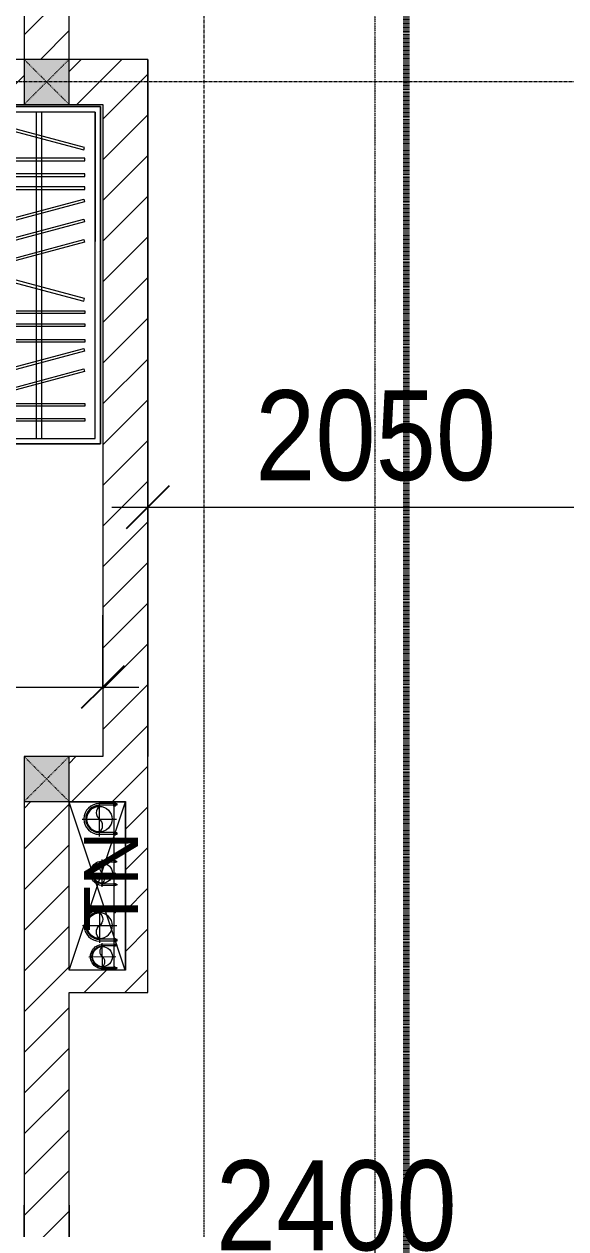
# Model space of a CAD drawing. Header units: millimetres. Extents: x 1591 to 239055, y -15958 to 83255.
# Drawn here: x 137732 to 140141, y 56636 to 61994 of the extents above; entities that cross this region are included whole.
import ezdxf

# ---------------------------------------------------------------- set-up
doc = ezdxf.new("R2010")
doc.units = ezdxf.units.MM
for name, pattern in [('1 NÉT CALL OUT', [6, 3, -3]), ('Dash', [6, 3, -3]), ('Dash Dot 3_16_', [7.9375, 4.7625, -1.5875, 0, -1.5875]), ('Grid Line', [22.225, 12.7, -3.175, 3.175, -3.175]), ('IMPORT-CENTER _2_', [40.64, 25.4, -5.08, 5.08, -5.08])]:
    doc.linetypes.add(name, pattern=pattern)
for name, color, linetype, lineweight in [('0-1', 250, 'Continuous', 5), ('0-2', 7, 'Continuous', 9), ('A-ANNO-DIMS', 211, 'Continuous', 9), ('A-ANNO-DIMS-160', 211, 'Continuous', 9), ('A-DETL-3', 90, '1 NÉT CALL OUT', 100), ('A-FLOR', 192, 'Continuous', 9), ('A-FLOR-1', 7, 'Continuous', 9), ('A-WALL-3', 113, 'Continuous', 18), ('A-WALL-PATT-2', 111, 'Continuous', 9), ('G-ANNO-SYMB-1', 111, 'Dash Dot 3_16_', 18), ('G-ANNO-TEXT-1', 7, 'Continuous', 9), ('G-IMPT', 8, 'Continuous', 9), ('G-IMPT-2', 8, 'IMPORT-CENTER _2_', 9), ('I-FURN-1', 254, 'Continuous', 9), ('M-EQPM', 50, 'Continuous', 9), ('S-COLS', 52, 'Continuous', 9), ('S-COLS-5', 52, 'Continuous', 18), ('S-COLS-HDLN', 52, 'Dash', 9), ('S-GRID-1', 1, 'Grid Line', 9)]:
    doc.layers.add(name, color=color, linetype=linetype, lineweight=lineweight)
doc.styles.add('Arial_11', font='arial_0.ttf', dxfattribs={"height": 240})
doc.styles.add('UTM Avo', font='UTM Avo.ttf', dxfattribs={"width": 0.9, "height": 400})
doc.dimstyles.new('1_Dim_chi_tiet_2_5', dxfattribs={"dimscale": 304.8, "dimtxt": 399.720379, "dimasz": 0.629921, "dimexe": 0.524934, "dimexo": 0.0625, "dimgap": 0.052493, "dimtad": 1, "dimdec": 0, "dimrnd": 5, "dimzin": 0, "dimdsep": 46, "dimtxsty": 'UTM Avo', "dimblk1": 'OBLIQUE', "dimblk2": 'OBLIQUE', "dimsah": 1, "dimcen": 0.09, "dimdle": 0.524934, "dimazin": 0, "dimtfac": 1, "dimtdec": 4, "dimtix": 1, "dimtmove": 0, "dimatfit": 3, "dimfxl": 1.049869, "dimfxlon": 1, "dimtvp": 1, "dimtolj": 1, "dimtzin": 0, "dimarcsym": 2})
doc.dimstyles.new('1_Dim_chi_tiet_2_5_1', dxfattribs={"dimscale": 304.8, "dimtxt": 399.720379, "dimasz": 0.629921, "dimexe": 0.524934, "dimexo": 0.0625, "dimgap": 0.052493, "dimtad": 1, "dimdec": 0, "dimrnd": 5, "dimzin": 0, "dimdsep": 46, "dimtxsty": 'UTM Avo', "dimblk1": 'OBLIQUE', "dimblk2": 'OBLIQUE', "dimsah": 1, "dimcen": 0.09, "dimdle": 0.524934, "dimazin": 0, "dimtfac": 1, "dimtdec": 4, "dimtix": 1, "dimtmove": 0, "dimatfit": 3, "dimfxl": 1.049869, "dimfxlon": 1, "dimtvp": 1, "dimtolj": 1, "dimtzin": 0, "dimarcsym": 2})
pattern_1 = [(45, (95879.7, 0), (-90.50967, 90.50967), [])]

# ---------------------------------------------------------------- blocks, each defined once
blk = doc.blocks.new('NCV_TKTC_KET CAU_rvt-1-TKCS_MB TẦNG 6-8')
at = {"layer": 'A-FLOR-1'}
blk.add_line((42052.6, 58534.9), (42302.6, 58534.9), dxfattribs=at)
blk = doc.blocks.new('TU QUAN AO-SUITE ROOM_3 - TU QUAN AO-SUITE ROOM_3-901193-TKCS_MB TẦNG 6-8')
at = {"layer": 'I-FURN-1'}
for p, q in [((-550, 1500), (0, 1500)), ((-550, 0), (-550, 1500)), ((0, 1500), (-550, 1500)), ((-550, 1500), (-550, 0)), ((-24, 1476), (-526, 1476)), ((-526, 1476), (-526, 600)), ((-526, 1476), (-526, 24)), ((-287, 576), (-287, 1476)), ((-263, 576), (-263, 1476)), ((-24, 24), (-24, 1476)), ((0, 1500), (0, 0)), ((0, 0), (0, 1500)), ((-480.1, 1386.9), (-480.1, 1398.9)), ((-480.1, 1398.9), (-50.1, 1398.9)), ((-480.1, 1386.9), (-480.1, 1398.9)), ((-50.1, 1398.9), (-50.1, 1386.9)), ((-50.1, 1386.9), (-480.1, 1386.9)), ((-480.1, 1320.5), (-480.1, 1332.5)), ((-480.1, 1332.5), (-50.1, 1332.5)), ((-480.1, 1320.5), (-480.1, 1332.5)), ((-50.1, 1320.5), (-480.1, 1320.5)), ((-478.3, 1178.1), (-61.3, 1289.9)), ((-61.3, 1289.9), (-58.2, 1278.3)), ((-50.1, 1332.5), (-50.1, 1320.5)), ((-58.2, 1278.3), (-475.2, 1166.5)), ((-478.3, 1086.9), (-61.3, 1198.6)), ((-58.2, 1187.1), (-475.2, 1075.3)), ((-61.3, 1198.6), (-58.2, 1187.1)), ((-475.2, 1166.5), (-478.3, 1178.1)), ((-475.2, 1075.3), (-478.3, 1086.9)), ((-480.1, 1035.3), (-480.1, 1047.3)), ((-480.1, 1047.3), (-50.1, 1047.3)), ((-480.1, 1035.3), (-480.1, 1047.3)), ((-50.1, 1035.3), (-480.1, 1035.3)), ((-50.1, 1047.3), (-50.1, 1035.3)), ((-480.1, 965.8), (-480.1, 977.8)), ((-480.1, 977.8), (-50.1, 977.8)), ((-480.1, 965.8), (-480.1, 977.8)), ((-50.1, 965.8), (-480.1, 965.8)), ((-50.1, 977.8), (-50.1, 965.8)), ((-480.1, 908.6), (-480.1, 920.6)), ((-480.1, 920.6), (-50.1, 920.6)), ((-480.1, 908.6), (-480.1, 920.6)), ((-50.1, 920.6), (-50.1, 908.6)), ((-50.1, 908.6), (-480.1, 908.6)), ((-475.2, 865.5), (-478.3, 853.9)), ((-58.2, 753.7), (-475.2, 865.5)), ((-478.3, 853.9), (-61.3, 742.1)), ((-61.3, 742.1), (-58.2, 753.7)), ((-478.3, 603.1), (-61.3, 714.9)), ((-58.2, 703.3), (-475.2, 591.5)), ((-61.3, 714.9), (-58.2, 703.3)), ((-526, 24), (-526, 600)), ((-478.3, 511.9), (-61.3, 623.6)), ((-475.2, 591.5), (-478.3, 603.1)), ((-58.2, 612.1), (-475.2, 500.3)), ((-61.3, 623.6), (-58.2, 612.1)), ((-550, 24), (-550, 576)), ((-287, 24), (-287, 576)), ((-263, 24), (-263, 576)), ((-478.3, 423.1), (-61.3, 534.9)), ((-475.2, 500.3), (-478.3, 511.9)), ((-58.2, 523.3), (-475.2, 411.5)), ((-61.3, 534.9), (-58.2, 523.3)), ((-475.2, 411.5), (-478.3, 423.1)), ((-480.1, 368.4), (-480.1, 356.4)), ((-50.1, 368.4), (-480.1, 368.4)), ((-480.1, 356.4), (-50.1, 356.4)), ((-50.1, 356.4), (-50.1, 368.4)), ((-480.1, 311.2), (-480.1, 299.2)), ((-50.1, 311.2), (-480.1, 311.2)), ((-480.1, 299.2), (-50.1, 299.2)), ((-50.1, 299.2), (-50.1, 311.2)), ((-480.1, 241.7), (-480.1, 229.7)), ((-50.1, 241.7), (-480.1, 241.7)), ((-480.1, 229.7), (-50.1, 229.7)), ((-50.1, 229.7), (-50.1, 241.7)), ((-475.2, 192.7), (-478.3, 181.1)), ((-478.3, 181.1), (-61.3, 69.4)), ((-58.2, 80.9), (-475.2, 192.7)), ((-61.3, 69.4), (-58.2, 80.9)), ((-526, 24), (-24, 24)), ((0, 0), (-550, 0)), ((-550, 0), (0, 0))]:
    blk.add_line(p, q, dxfattribs=at)
blk = doc.blocks.new('NCV_TKTC_TANG 6 - 8_rvt-2-TKCS_MB TẦNG 6-8')
at = {"layer": 'I-FURN-1', "rotation": 180}
blk.add_blockref('TU QUAN AO-SUITE ROOM_3 - TU QUAN AO-SUITE ROOM_3-901193-TKCS_MB TẦNG 6-8', (41642.6, 61626.9), dxfattribs=at)
blk = doc.blocks.new('G1_SOF - BO TRU - 200x200-3056268-TKCS_MB TẦNG 6-8')
at = {"layer": 'S-COLS'}
blk.add_hatch(color=256, dxfattribs=at).paths.add_polyline_path([(100, -100), (100, 100), (-100, 100), (-100, -100)])
at = {"layer": 'S-COLS-5'}
for p, q in [((100, 100), (-100, 100)), ((-100, 100), (-100, -100)), ((100, -100), (100, 100)), ((-100, -100), (100, -100))]:
    blk.add_line(p, q, dxfattribs=at)
at = {"layer": 'S-COLS-HDLN'}
for p, q in [((100, 100), (-100, -100)), ((-100, 100), (100, -100))]:
    blk.add_line(p, q, dxfattribs=at)
blk = doc.blocks.new('TKTC_XREF_251221_MB TANG 2-7 - TKTC_XREF_260130_MB TANG 2-5_dwg_$cc-4746802-TKCS_MB TẦNG 6-8')
at = {"layer": 'G-IMPT-2'}
for p, q in [((0, -0.673), (0, 0.673)), ((-0.673, 0), (0.673, 0))]:
    blk.add_line(p, q, dxfattribs=at)
at = {"layer": 'M-EQPM'}
blk.add_circle((0, 0), 0.5, dxfattribs=at)
for centre, radius, start, end in [((0, 0), 0.5, 90, 270), ((0.188, 0.25), 0.313, 126.8699, 233.1301), ((-0.188, -0.25), 0.313, 306.8699, 53.1301)]:
    blk.add_arc(centre, radius, start, end, dxfattribs=at)
blk = doc.blocks.new('TKTC_XREF_251221_MB TANG 2-7 - TKTC_XREF_260130_MB TANG 2-5_dwg_CUM U_DN100-4746799-TKCS_MB TẦNG 6-8')
at = {"layer": 'G-IMPT'}
blk.add_hatch(color=256, dxfattribs=at).paths.add_polyline_path([(0, 61), (15.8, 58.9), (30.5, 52.8), (43.1, 43.1), (52.8, 30.5), (58.9, 15.8), (61, 0), (58.9, -15.8), (52.8, -30.5), (43.1, -43.1), (30.5, -52.8), (15.8, -58.9), (0, -61), (0, -57), (14.8, -55.1), (28.5, -49.4), (40.3, -40.3), (49.4, -28.5), (55.1, -14.8), (57, 0), (55.1, 14.8), (49.4, 28.5), (40.3, 40.3), (28.5, 49.4), (14.8, 55.1), (0, 57)])
for p, q in [((-72.7, 69.3), (-72.7, 60.7)), ((-66.9, 67.9), (-71.7, 67.9)), ((-65, 69), (0, 69)), ((-79.1, 66.6), (-79.1, 63.4)), ((-76.6, 66.6), (-76.6, 63.4)), ((-74.6, 66.6), (-74.6, 63.4)), ((-66.9, 62.1), (-71.7, 62.1)), ((-79.1, -63.4), (-79.1, -66.6)), ((-76.6, -63.4), (-76.6, -66.6)), ((-74.6, -63.4), (-74.6, -66.6)), ((-72.7, -60.7), (-72.7, -69.3)), ((-66.9, -62.1), (-71.7, -62.1)), ((-66.9, -67.9), (-71.7, -67.9)), ((-65, -69), (0, -69))]:
    blk.add_line(p, q, dxfattribs=at)
at = {"layer": 'G-IMPT', "flags": 128}
for points in [[(-71.7, 59.2), (-66.9, 59.2), (-66.9, 70.8), (-71.7, 70.8)], [(-66.9, 70.8), (-66.9, 72.7), (-65, 72.7), (-65, 57.3), (-66.9, 57.3), (-66.9, 59.2)], [(-72.7, 67.6), (-78.1, 67.6), (-78.1, 62.4), (-72.7, 62.4)], [(-65, 61), (0, 61), (0, 57)], [(-72.7, -62.4), (-78.1, -62.4), (-78.1, -67.6), (-72.7, -67.6)], [(-71.7, -70.8), (-66.9, -70.8), (-66.9, -59.2), (-71.7, -59.2)], [(-66.9, -59.2), (-66.9, -57.3), (-65, -57.3), (-65, -72.7), (-66.9, -72.7), (-66.9, -70.8)], [(-65, -61), (0, -61), (0, -57)]]:
    blk.add_lwpolyline(points, dxfattribs=at)
at = {"layer": 'G-IMPT'}
for centre, radius, start, end in [((-71.1, 69.3), 1.56, 112.61986, 247.38014), ((-67.9, 65), 4.8, 143.1301, 216.8699), ((0, 0), 69, 270, 90), ((-78.1, 66.6), 0.96, 90, 180), ((-78.1, 63.4), 0.96, 180, 270), ((-71.1, 60.7), 1.56, 112.61986, 247.38014), ((0, 0), 61, 270, 90), ((0, 0), 57, 270, 90), ((-78.1, -63.4), 0.96, 90, 180), ((-78.1, -66.6), 0.96, 180, 270), ((-71.1, -60.7), 1.56, 112.61986, 247.38014), ((-67.9, -65), 4.8, 143.1301, 216.8699), ((-71.1, -69.3), 1.56, 112.61986, 247.38014)]:
    blk.add_arc(centre, radius, start, end, dxfattribs=at)
blk = doc.blocks.new('TKTC_XREF_251221_MB TANG 2-7 - TKTC_XREF_260130_MB TANG 2-5_dwg_$cc-4746807-TKCS_MB TẦNG 6-8')
at = {"layer": 'G-IMPT-2'}
for p, q in [((0, -0.673), (0, 0.673)), ((-0.673, 0), (0.673, 0))]:
    blk.add_line(p, q, dxfattribs=at)
at = {"layer": 'M-EQPM'}
blk.add_circle((0, 0), 0.5, dxfattribs=at)
for centre, radius, start, end in [((0, 0), 0.5, 90, 270), ((0.188, 0.25), 0.313, 126.8699, 233.1301), ((-0.188, -0.25), 0.313, 306.8699, 53.1301)]:
    blk.add_arc(centre, radius, start, end, dxfattribs=at)
blk = doc.blocks.new('TKTC_XREF_251221_MB TANG 2-7 - TKTC_XREF_260130_MB TANG 2-5_dwg_CUM U_DN100-4746796-TKCS_MB TẦNG 6-8')
at = {"layer": 'G-IMPT'}
blk.add_hatch(color=256, dxfattribs=at).paths.add_polyline_path([(0, 61), (0, 57), (14.8, 55.1), (28.5, 49.4), (40.3, 40.3), (49.4, 28.5), (55.1, 14.8), (57, 0), (55.1, -14.8), (49.4, -28.5), (40.3, -40.3), (28.5, -49.4), (14.8, -55.1), (0, -57), (0, -61), (15.8, -58.9), (30.5, -52.8), (43.1, -43.1), (52.8, -30.5), (58.9, -15.8), (61, 0), (58.9, 15.8), (52.8, 30.5), (43.1, 43.1), (30.5, 52.8), (15.8, 58.9)])
for p, q in [((-79.1, 66.6), (-79.1, 63.4)), ((-76.6, 66.6), (-76.6, 63.4)), ((-74.6, 66.6), (-74.6, 63.4)), ((-72.7, 69.3), (-72.7, 60.7)), ((-66.9, 67.9), (-71.7, 67.9)), ((-66.9, 62.1), (-71.7, 62.1)), ((-65, 69), (0, 69)), ((-79.1, -63.4), (-79.1, -66.6)), ((-76.6, -63.4), (-76.6, -66.6)), ((-74.6, -63.4), (-74.6, -66.6)), ((-72.7, -60.7), (-72.7, -69.3)), ((-66.9, -62.1), (-71.7, -62.1)), ((-66.9, -67.9), (-71.7, -67.9)), ((-65, -69), (0, -69))]:
    blk.add_line(p, q, dxfattribs=at)
at = {"layer": 'G-IMPT', "flags": 128}
for points in [[(-72.7, 67.6), (-78.1, 67.6), (-78.1, 62.4), (-72.7, 62.4)], [(-71.7, 59.2), (-66.9, 59.2), (-66.9, 70.8), (-71.7, 70.8)], [(-66.9, 70.8), (-66.9, 72.7), (-65, 72.7), (-65, 57.3), (-66.9, 57.3), (-66.9, 59.2)], [(-65, 61), (0, 61), (0, 57)], [(-72.7, -62.4), (-78.1, -62.4), (-78.1, -67.6), (-72.7, -67.6)], [(-71.7, -70.8), (-66.9, -70.8), (-66.9, -59.2), (-71.7, -59.2)], [(-66.9, -59.2), (-66.9, -57.3), (-65, -57.3), (-65, -72.7), (-66.9, -72.7), (-66.9, -70.8)], [(-65, -61), (0, -61), (0, -57)]]:
    blk.add_lwpolyline(points, dxfattribs=at)
at = {"layer": 'G-IMPT'}
for centre, radius, start, end in [((-78.1, 66.6), 0.96, 90, 180), ((-78.1, 63.4), 0.96, 180, 270), ((-71.1, 69.3), 1.56, 112.6199, 247.3801), ((-67.9, 65), 4.8, 143.1301, 216.8699), ((-71.1, 60.7), 1.56, 112.6199, 247.3801), ((0, 0), 69, 270, 90), ((0, 0), 61, 270, 90), ((0, 0), 57, 270, 90), ((-78.1, -63.4), 0.96, 90, 180), ((-78.1, -66.6), 0.96, 180, 270), ((-71.1, -60.7), 1.56, 112.6199, 247.3801), ((-67.9, -65), 4.8, 143.1301, 216.8699), ((-71.1, -69.3), 1.56, 112.6199, 247.3801)]:
    blk.add_arc(centre, radius, start, end, dxfattribs=at)
blk = doc.blocks.new('TKTC_XREF_251221_MB TANG 2-7 - TKTC_XREF_260130_MB TANG 2-5_dwg_$cc-4746806-TKCS_MB TẦNG 6-8')
at = {"layer": 'G-IMPT-2'}
for p, q in [((0, -0.673), (0, 0.673)), ((-0.673, 0), (0.673, 0))]:
    blk.add_line(p, q, dxfattribs=at)
at = {"layer": 'M-EQPM'}
blk.add_circle((0, 0), 0.5, dxfattribs=at)
for centre, radius, start, end in [((0, 0), 0.5, 90, 270), ((0.188, 0.25), 0.313, 126.8699, 233.1301), ((-0.188, -0.25), 0.313, 306.8699, 53.1301)]:
    blk.add_arc(centre, radius, start, end, dxfattribs=at)
blk = doc.blocks.new('TKTC_XREF_251221_MB TANG 2-7 - TKTC_XREF_260130_MB TANG 2-5_dwg_$cc-V144-TKCS_MB TẦNG 6-8')
at = {"layer": 'G-IMPT-2'}
for p, q in [((0, -0.666), (0, 0.673)), ((-0.673, 0), (0.673, 0))]:
    blk.add_line(p, q, dxfattribs=at)
at = {"layer": 'M-EQPM'}
blk.add_circle((0, 0), 0.5, dxfattribs=at)
for centre, radius, start, end in [((0, 0), 0.5, 90, 270), ((0.188, 0.25), 0.313, 126.8699, 233.1301), ((-0.188, -0.25), 0.313, 306.8699, 53.1301)]:
    blk.add_arc(centre, radius, start, end, dxfattribs=at)
blk = doc.blocks.new('TKTC_XREF_251221_MB TANG 2-7 - TKTC_XREF_251221_MB TANG 2-7-2039446-TKCS_MB TẦNG 6-8')
at = {"layer": 'M-EQPM'}
for p, q in [((8600.5, 41298.6), (8649.7, 41298.3)), ((8600.5, 40550), (8600.5, 41298.6)), ((8649.7, 41298.3), (8649.7, 40549.8))]:
    blk.add_line(p, q, dxfattribs=at)
for name, p, xscale, yscale, zscale, rotation in [('TKTC_XREF_251221_MB TANG 2-7 - TKTC_XREF_260130_MB TANG 2-5_dwg_$cc-4746807-TKCS_MB TẦNG 6-8', (8534.6, 41221.3), 113.7150000000092, 113.7150000000092, 113.7150000000092, 0.04476088158440977), ('TKTC_XREF_251221_MB TANG 2-7 - TKTC_XREF_260130_MB TANG 2-5_dwg_CUM U_DN100-4746796-TKCS_MB TẦNG 6-8', (8534.6, 41222.2), 0.9975000000000005, 0.9975000000000005, 0.9975000000000005, 180.0467435561312), ('TKTC_XREF_251221_MB TANG 2-7 - TKTC_XREF_260130_MB TANG 2-5_dwg_$cc-4746802-TKCS_MB TẦNG 6-8', (8547.2, 40981.1), 90.0000000000512, 90.0000000000512, 90.0000000000512, 0.419778997776333), ('TKTC_XREF_251221_MB TANG 2-7 - TKTC_XREF_260130_MB TANG 2-5_dwg_CUM U_DN100-4746796-TKCS_MB TẦNG 6-8', (8535.4, 40747.9), 0.9974999999999966, 0.9974999999999966, 0.9974999999999966, 180.0467435564899), ('TKTC_XREF_251221_MB TANG 2-7 - TKTC_XREF_260130_MB TANG 2-5_dwg_$cc-V144-TKCS_MB TẦNG 6-8', (8547.6, 40609.9), 90.0000000000512, 90.0000000000512, 90.0000000000512, 0.419778997776333)]:
    blk.add_blockref(name, p, dxfattribs=dict(xscale=xscale, yscale=yscale, zscale=zscale, rotation=rotation))
at = {"extrusion": (0, 0, -1)}
for name, p, xscale, yscale, zscale, rotation in [('TKTC_XREF_251221_MB TANG 2-7 - TKTC_XREF_260130_MB TANG 2-5_dwg_CUM U_DN100-4746799-TKCS_MB TẦNG 6-8', (-8549.1, 40981.1), 0.7894736842105242, 0.7894736842105242, -0.7894736842105241, 359.5802210006287), ('TKTC_XREF_251221_MB TANG 2-7 - TKTC_XREF_260130_MB TANG 2-5_dwg_$cc-4746806-TKCS_MB TẦNG 6-8', (-8535.4, 40747.9), 113.7150000000092, 113.7150000000092, -113.7150000000092, 179.9532564459116), ('TKTC_XREF_251221_MB TANG 2-7 - TKTC_XREF_260130_MB TANG 2-5_dwg_CUM U_DN100-4746799-TKCS_MB TẦNG 6-8', (-8549.5, 40609.9), 0.7894736842105242, 0.7894736842105242, -0.7894736842105241, 359.5802210006287)]:
    blk.add_blockref(name, p, dxfattribs=dict(at, xscale=xscale, yscale=yscale, zscale=zscale, rotation=rotation))
blk = doc.blocks.new('DIMBLOCK54-TKCS_MB TẦNG 6-8')
at = {"layer": 'A-ANNO-DIMS-160'}
for p, q in [((138282.3, 60165.9), (138282.3, 59685.9)), ((138282.3, 59845.9), (138282.3, 60165.9)), ((140332.3, 60165.9), (140332.3, 59685.9)), ((140332.3, 59845.9), (140332.3, 60165.9)), ((138122.3, 59845.9), (140492.3, 59845.9))]:
    blk.add_line(p, q, dxfattribs=at)
at = {"layer": 'A-ANNO-DIMS-160', "lineweight": 25}
for p, q in [((138282.3, 59845.9), (138378.3, 59941.9)), ((140332.3, 59845.9), (140428.3, 59941.9)), ((138282.3, 59845.9), (138186.3, 59749.9)), ((140332.3, 59845.9), (140236.3, 59749.9))]:
    blk.add_line(p, q, dxfattribs=at)
at = {"layer": 'A-ANNO-DIMS-160', "color": 0, "insert": (138759.5, 60365.5), "char_height": 400, "width": 1314.636, "attachment_point": 1, "line_spacing_factor": 1.110334, "style": 'UTM Avo'}
blk.add_mtext('2050', dxfattribs=at)
blk = doc.blocks.new('_Oblique')
at = {"color": 0, "linetype": 'ByBlock', "lineweight": -2}
blk.add_line((-0.5, -0.5), (0.5, 0.5), dxfattribs=at)
blk = doc.blocks.new('DIMBLOCK55-TKCS_MB TẦNG 6-8')
at = {"layer": 'A-ANNO-DIMS-160'}
for p, q in [((137932.3, 56741.3), (137932.3, 56261.3)), ((137932.3, 56421.3), (137932.3, 56741.3)), ((140332.3, 56741.3), (140332.3, 56261.3)), ((140332.3, 56421.3), (140332.3, 56741.3)), ((137772.3, 56421.3), (140492.3, 56421.3))]:
    blk.add_line(p, q, dxfattribs=at)
at = {"layer": 'A-ANNO-DIMS-160', "lineweight": 25}
for p, q in [((137932.3, 56421.3), (138028.3, 56517.3)), ((140332.3, 56421.3), (140428.3, 56517.3)), ((137932.3, 56421.3), (137836.3, 56325.3)), ((140332.3, 56421.3), (140236.3, 56325.3))]:
    blk.add_line(p, q, dxfattribs=at)
at = {"layer": 'A-ANNO-DIMS-160', "color": 0, "insert": (138584.5, 56940.9), "char_height": 400, "width": 1314.636, "attachment_point": 1, "line_spacing_factor": 1.110334, "style": 'UTM Avo'}
blk.add_mtext('2400', dxfattribs=at)
blk = doc.blocks.new('DIMBLOCK92-TKCS_MB TẦNG 6-8')
at = {"layer": 'A-ANNO-DIMS-160'}
for p, q in [((130932.3, 56741.3), (130932.3, 56261.3)), ((130932.3, 56421.3), (130932.3, 56741.3)), ((137732.3, 56741.3), (137732.3, 56261.3)), ((137732.3, 56421.3), (137732.3, 56741.3)), ((130772.3, 56421.3), (137892.3, 56421.3))]:
    blk.add_line(p, q, dxfattribs=at)
at = {"layer": 'A-ANNO-DIMS-160', "lineweight": 25}
for p, q in [((130932.3, 56421.3), (131028.3, 56517.3)), ((137732.3, 56421.3), (137828.3, 56517.3)), ((130932.3, 56421.3), (130836.3, 56325.3)), ((137732.3, 56421.3), (137636.3, 56325.3))]:
    blk.add_line(p, q, dxfattribs=at)
at = {"layer": 'A-ANNO-DIMS-160', "color": 0, "insert": (133784.5, 56940.9), "char_height": 400, "width": 1314.636, "attachment_point": 1, "line_spacing_factor": 1.110334, "style": 'UTM Avo'}
blk.add_mtext('6800', dxfattribs=at)
blk = doc.blocks.new('DIMBLOCK322-TKCS_MB TẦNG 6-8')
at = {"layer": 'A-ANNO-DIMS-160'}
for p, q in [((129732.3, 59365.9), (129732.3, 58885.9)), ((129732.3, 59045.9), (129732.3, 59365.9)), ((138082.3, 59365.9), (138082.3, 58885.9)), ((138082.3, 59045.9), (138082.3, 59365.9)), ((129572.3, 59045.9), (138242.3, 59045.9))]:
    blk.add_line(p, q, dxfattribs=at)
at = {"layer": 'A-ANNO-DIMS-160', "lineweight": 25}
for p, q in [((129732.3, 59045.9), (129828.3, 59141.9)), ((138082.3, 59045.9), (138178.3, 59141.9)), ((129732.3, 59045.9), (129636.3, 58949.9)), ((138082.3, 59045.9), (137986.3, 58949.9))]:
    blk.add_line(p, q, dxfattribs=at)
at = {"layer": 'A-ANNO-DIMS-160', "color": 0, "insert": (133359.5, 59565.5), "char_height": 400, "width": 1314.636, "attachment_point": 1, "line_spacing_factor": 1.110334, "style": 'UTM Avo'}
blk.add_mtext('8350', dxfattribs=at)

msp = doc.modelspace()

# ---------------------------------------------------------------- hatches: boundary and pattern name
at = {"layer": 'A-WALL-PATT-2'}
h = msp.add_hatch(dxfattribs=at)
h.set_pattern_fill('FP_1', color=256, style=0, pattern_type=2)
h.set_pattern_definition(pattern_1)
h.paths.add_polyline_path([(137932.3, 61836.9), (137932.3, 63596.9), (137732.3, 63596.9), (137732.3, 61836.9)])
h.paths.add_polyline_path([(137732.3, 64686.9), (137932.3, 64686.9), (137932.3, 65886.9), (137732.3, 65886.9), (137732.3, 64889)])
h = msp.add_hatch(dxfattribs=at)
h.set_pattern_fill('FP_1', color=256, style=0, pattern_type=2)
h.set_pattern_definition(pattern_1)
h.paths.add_polyline_path([(137932.3, 61636.9), (138282.3, 61636.9), (138282.3, 61836.9), (137932.3, 61836.9), (137932.3, 61714.5)])
h.paths.add_polyline_path([(137485.3, 61636.9), (137732.3, 61636.9), (137732.3, 61836.9), (134730.6, 61836.9), (134730.6, 61636.9)])
h = msp.add_hatch(dxfattribs=at)
h.set_pattern_fill('FP_1', color=256, style=0, pattern_type=2)
h.set_pattern_definition(pattern_1)
h.paths.add_polyline_path([(138282.3, 58736.9), (138282.3, 61636.9), (138082.3, 61636.9), (138082.3, 58736.9)])
h = msp.add_hatch(dxfattribs=at)
h.set_pattern_fill('FP_1', color=256, style=0, pattern_type=2)
h.set_pattern_definition(pattern_1)
h.paths.add_polyline_path([(137932.3, 58536.9), (138282.3, 58536.9), (138282.3, 58736.9), (137932.3, 58736.9), (137932.3, 58540)])
h = msp.add_hatch(dxfattribs=at)
h.set_pattern_fill('FP_1', color=256, style=0, pattern_type=2)
h.set_pattern_definition(pattern_1)
h.paths.add_polyline_path([(137932.3, 57686.9), (137932.3, 58536.9), (137732.3, 58536.9), (137732.3, 57686.9), (137888.3, 57686.9)])
h = msp.add_hatch(dxfattribs=at)
h.set_pattern_fill('FP_1', color=256, style=0, pattern_type=2)
h.set_pattern_definition(pattern_1)
h.paths.add_polyline_path([(138282.3, 57786.9), (138282.3, 58536.9), (138182.3, 58536.9), (138182.3, 57786.9)])
h = msp.add_hatch(dxfattribs=at)
h.set_pattern_fill('FP_1', color=256, style=0, pattern_type=2)
h.set_pattern_definition(pattern_1)
h.paths.add_polyline_path([(137932.3, 57686.9), (138282.3, 57686.9), (138282.3, 57786.9), (137932.3, 57786.9), (137932.3, 57746.3)])
h = msp.add_hatch(dxfattribs=at)
h.set_pattern_fill('FP_1', color=256, style=0, pattern_type=2)
h.set_pattern_definition(pattern_1)
h.paths.add_polyline_path([(137932.3, 53636.9), (137932.3, 55396.9), (137732.3, 55396.9), (137732.3, 53636.9)])
h.paths.add_polyline_path([(137732.3, 56486.9), (137932.3, 56486.9), (137932.3, 57686.9), (137732.3, 57686.9), (137732.3, 56688.2)])

# ---------------------------------------------------------------- linework, layer by layer
at = {"layer": '0-2'}
for p, q in [((138182.3, 58534.9), (137932.3, 58534.9)), ((138181.7, 57786.7), (137932.3, 58533.6)), ((137932.6, 57786.9), (138182.3, 58534.9))]:
    msp.add_line(p, q, dxfattribs=at)
at = {"layer": 'A-DETL-3'}
msp.add_line((139432.3, 52256.9), (139432.3, 71435.3), dxfattribs=at)
at = {"layer": 'A-FLOR'}
msp.add_line((138282.3, 61836.9), (138282.3, 58736.9), dxfattribs=at)
at = {"layer": 'A-WALL-3'}
for p, q in [((137732.3, 63596.9), (137732.3, 61836.9)), ((137932.3, 61836.9), (137932.3, 63596.9)), ((137732.3, 61836.9), (134730.6, 61836.9)), ((138282.3, 61836.9), (137932.3, 61836.9)), ((138282.3, 58736.9), (138282.3, 61836.9)), ((134730.6, 61636.9), (137732.3, 61636.9)), ((137932.3, 61636.9), (138082.3, 61636.9)), ((138082.3, 61636.9), (138082.3, 58736.9)), ((138082.3, 58736.9), (137932.3, 58736.9)), ((138282.3, 57686.9), (138282.3, 58736.9)), ((137732.3, 58536.9), (137732.3, 56486.9)), ((137932.3, 58536.9), (138182.3, 58536.9)), ((137932.3, 57786.9), (137932.3, 58536.9)), ((138182.3, 58536.9), (138182.3, 57786.9)), ((138182.3, 57786.9), (137932.3, 57786.9)), ((137932.3, 56486.9), (137932.3, 57686.9)), ((137932.3, 57686.9), (138282.3, 57686.9))]:
    msp.add_line(p, q, dxfattribs=at)
at = {"layer": 'G-ANNO-SYMB-1'}
msp.add_line((139291, 82873.6), (139291, 13592.5), dxfattribs=at)
at = {"layer": 'S-GRID-1'}
for p, q in [((138532.3, 19149.4), (138532.3, 77012.5)), ((223800.6, 61736.9), (130306.5, 61736.9))]:
    msp.add_line(p, q, dxfattribs=at)

# ---------------------------------------------------------------- block references
at = {"layer": '0-1'}
for name in ['NCV_TKTC_KET CAU_rvt-1-TKCS_MB TẦNG 6-8', 'NCV_TKTC_TANG 6 - 8_rvt-2-TKCS_MB TẦNG 6-8']:
    msp.add_blockref(name, (95879.7, 0), dxfattribs=at)
at = {"layer": 'M-EQPM'}
msp.add_blockref('TKTC_XREF_251221_MB TANG 2-7 - TKTC_XREF_251221_MB TANG 2-7-2039446-TKCS_MB TẦNG 6-8', (129532.3, 17236.9), dxfattribs=at)
at = {"layer": 'S-COLS'}
for p in [(137832.3, 61736.9), (137832.3, 58636.9)]:
    msp.add_blockref('G1_SOF - BO TRU - 200x200-3056268-TKCS_MB TẦNG 6-8', p, dxfattribs=at)

# ---------------------------------------------------------------- texts
at = {"layer": 'G-ANNO-TEXT-1', "insert": (138119, 58180.6), "char_height": 240, "width": 624, "attachment_point": 5, "rotation": 90, "line_spacing_factor": 0.936439, "style": 'Arial_11'}
msp.add_mtext('\\pt79.9992,160.0008,240,319.9992,400.0008,480,559.9992,640.0008,720,799.9992,880.0008,960,1039.9992,1120.0008,1200,1279.9992,1360.0008,1440,1519.9992,1600.0008,1680,1759.9992,1840.0008,1920,1999.9992,2080.0008,2160,2239.9992,2320.0008,2400,2479.9992,2560.0008;TN', dxfattribs=at)
msp.add_mtext('\\pt79.9992,160.0008,240,319.9992,400.0008,480,559.9992,640.0008,720,799.9992,880.0008,960,1039.9992,1120.0008,1200,1279.9992,1360.0008,1440,1519.9992,1600.0008,1680,1759.9992,1840.0008,1920,1999.9992,2080.0008,2160,2239.9992,2320.0008,2400,2479.9992,2560.0008;TN', dxfattribs=at)

# ---------------------------------------------------------------- dimensions: what is measured, and where the dimension line sits
at = {"layer": 'A-ANNO-DIMS'}
for base, p1, p2, dimstyle, override, picture, middle in [((140332.3, 59845.9), (138282.3, 60165.9), (140332.3, 60165.9), '1_Dim_chi_tiet_2_5', {"dimpost": '<>', "dimfxl": 2050}, 'DIMBLOCK54-TKCS_MB TẦNG 6-8', (139307.3, 60068.9)), ((138082.3, 59045.9), (129732.3, 59365.9), (138082.3, 59365.9), '1_Dim_chi_tiet_2_5_1', {"dimpost": '<>', "dimfxl": 8350}, 'DIMBLOCK322-TKCS_MB TẦNG 6-8', (133907.3, 59268.9)), ((137732.3, 56421.3), (130932.3, 56741.3), (137732.3, 56741.3), '1_Dim_chi_tiet_2_5', {"dimpost": '<>', "dimfxl": 6800.071331}, 'DIMBLOCK92-TKCS_MB TẦNG 6-8', (134332.3, 56644.3)), ((140332.3, 56421.3), (137932.3, 56741.3), (140332.3, 56741.3), '1_Dim_chi_tiet_2_5', {"dimpost": '<>', "dimfxl": 2399.928669}, 'DIMBLOCK55-TKCS_MB TẦNG 6-8', (139132.3, 56644.3))]:
    dim = msp.add_linear_dim(base=base, p1=p1, p2=p2, dimstyle=dimstyle, override=override, dxfattribs=at)
    dim.commit()
    dim.dimension.update_dxf_attribs({"geometry": picture, "text_midpoint": middle})

doc.saveas('drawing.dxf')
